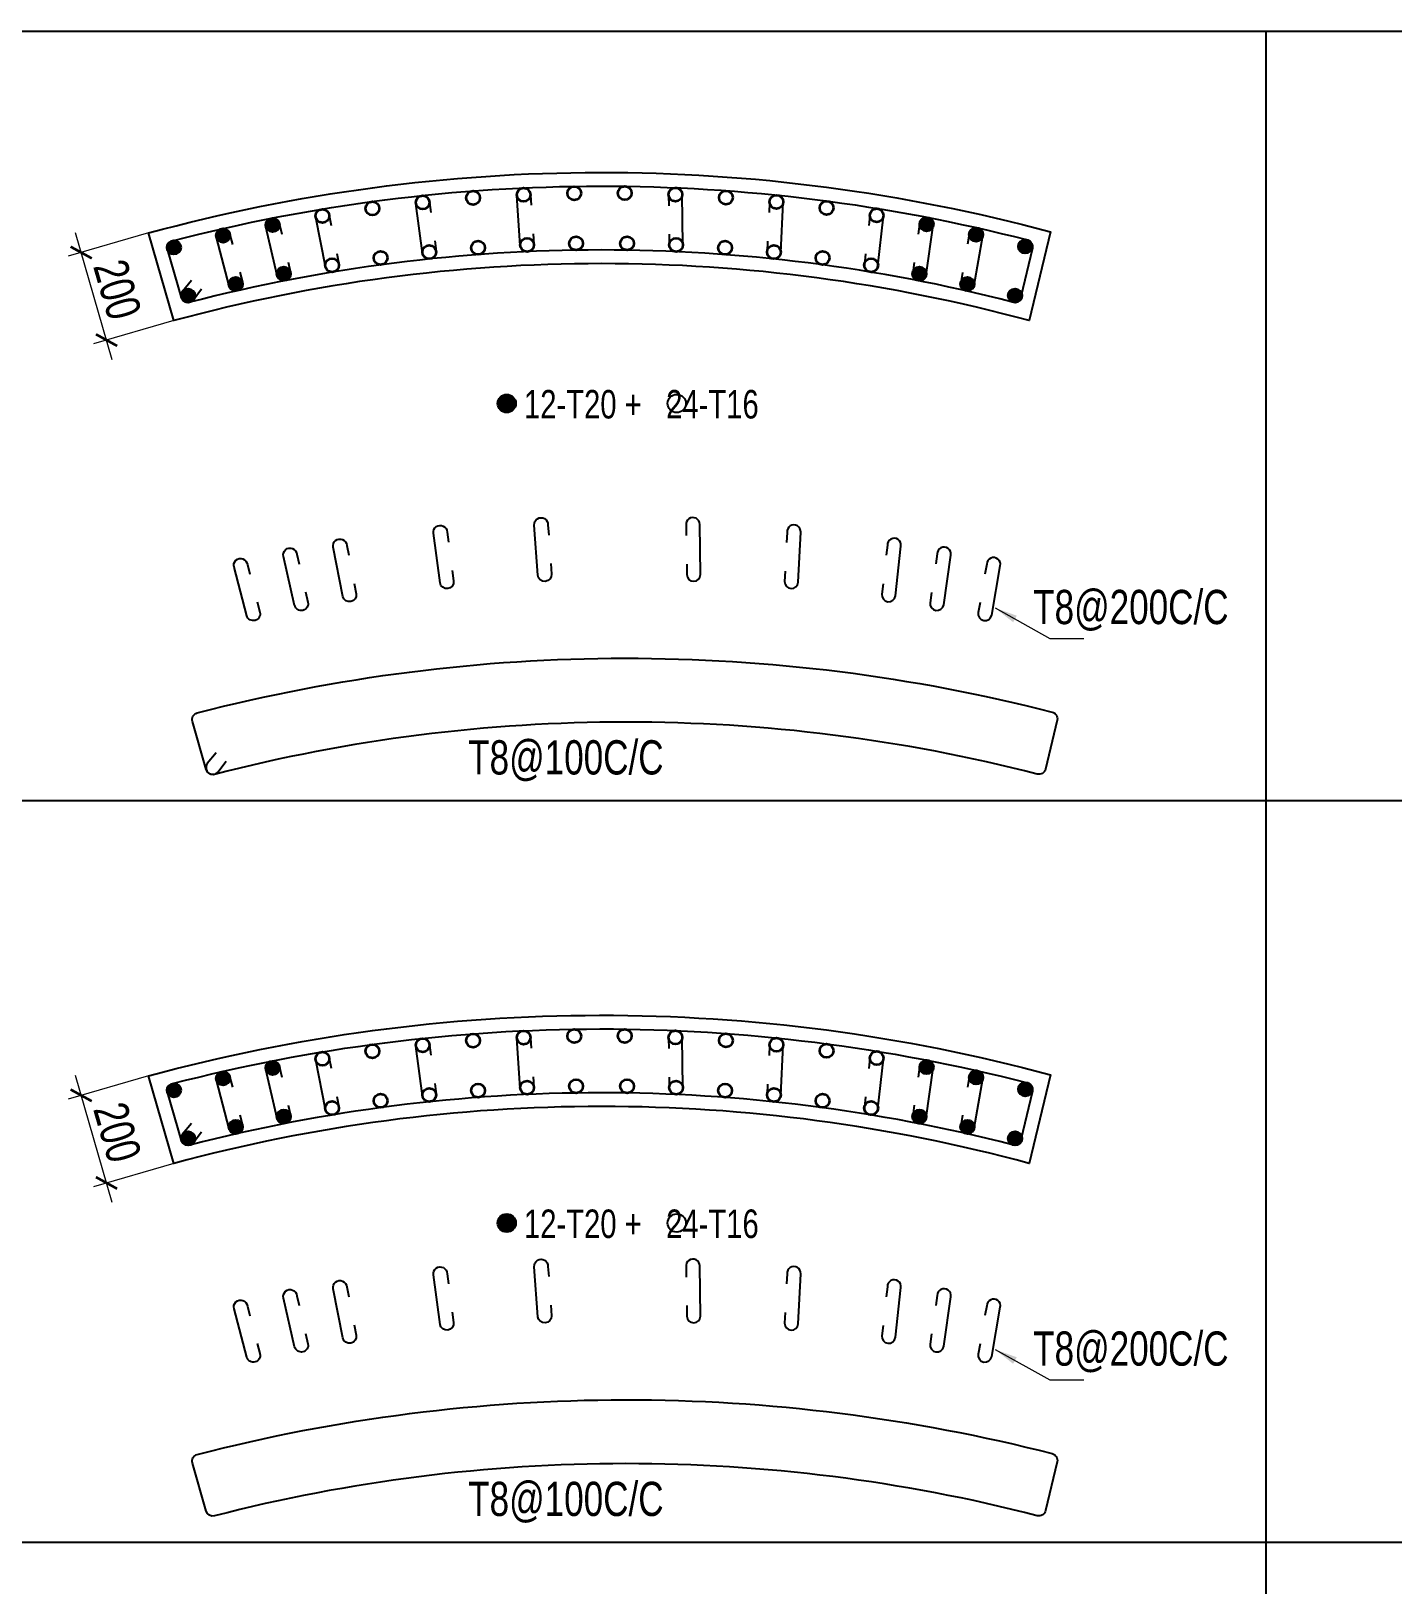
# Model space of a CAD drawing. Header units: millimetres. Extents: x 356 to 40629, y 2473 to 64837.
# Drawn here: x 27803 to 30788, y 5891 to 9299 of the extents above; entities that cross this region are included whole.
import ezdxf

# ---------------------------------------------------------------- set-up
doc = ezdxf.new("R2010")
doc.units = ezdxf.units.MM
for name, color, linetype in [('-S-HIGHER DIA REINF.', 3, 'Continuous'), ('S-TIES', 3, 'Continuous'), ('STR-RC WALL', 4, 'Continuous'), ('TABLE', 11, 'Continuous'), ('Ties', 3, 'Continuous'), ('TXT1', 4, 'Continuous')]:
    doc.layers.add(name, color=color, linetype=linetype)
for name, color, linetype, lineweight in [('S-COLUMN', 6, 'Continuous', 9), ('STR-COL-DIM', 8, 'Continuous', 18), ('T-COLUMN REINF.', 3, 'Continuous', 35), ('TEXT', 4, 'Continuous', 20)]:
    doc.layers.add(name, color=color, linetype=linetype, lineweight=lineweight)
doc.styles.add('EL', font='swisscl.ttf')
doc.styles.add('sobha sed', font='swisscl.ttf')
doc.dimstyles.new('S-30', dxfattribs={"dimscale": 30, "dimtxt": 2.5, "dimasz": 1.25, "dimexe": 1, "dimexo": 0, "dimgap": 0.5, "dimtad": 1, "dimdec": 0, "dimrnd": 0.0005, "dimzin": 0, "dimdsep": 46, "dimtxsty": 'EL', "dimblk": 'ARCHTICK', "dimcen": 0.09, "dimdle": 1.5, "dimclrd": 251, "dimclre": 251, "dimclrt": 6, "dimadec": 0, "dimazin": 0, "dimtfac": 1, "dimtdec": 0, "dimtofl": 0, "dimtmove": 0, "dimatfit": 3, "dimfxl": 2, "dimtolj": 1, "dimtzin": 0, "dimlwd": -1, "dimlwe": -1, "dimarcsym": 0})
doc.dimstyles.new('S-40', dxfattribs={"dimscale": 40, "dimtxt": 2.5, "dimasz": 1.25, "dimexe": 1, "dimexo": 0, "dimgap": 0.5, "dimtad": 1, "dimdec": 0, "dimrnd": 0.0005, "dimzin": 0, "dimdsep": 46, "dimtxsty": 'EL', "dimblk": 'ARCHTICK', "dimcen": 0.09, "dimdle": 1.5, "dimclrd": 251, "dimclre": 251, "dimclrt": 6, "dimadec": 0, "dimazin": 0, "dimtfac": 1, "dimtdec": 0, "dimtofl": 0, "dimtmove": 0, "dimatfit": 3, "dimfxl": 2, "dimtolj": 1, "dimtzin": 0, "dimlwd": -1, "dimlwe": -1, "dimarcsym": 0})

# ---------------------------------------------------------------- blocks, each defined once
blk = doc.blocks.new('_ArchTick')
at = {"color": 0, "linetype": 'ByBlock', "const_width": 0.15}
blk.add_lwpolyline([(-0.5, -0.5), (0.5, 0.5)], dxfattribs=at)
blk = doc.blocks.new('*D377')
at = {"layer": 'TEXT', "color": 251, "linetype": 'Continuous', "transparency": 16777216}
for p, q in [((28060.5, 7007.4), (27883.9, 6956.3)), ((27980.9, 6729.3), (27900.2, 7007.9)), ((28116.2, 6815.3), (27939.6, 6764.2))]:
    blk.add_line(p, q, dxfattribs=at)
at = {"layer": 'TEXT', "color": 251, "transparency": 16777216, "xscale": 37.5, "yscale": 37.5, "zscale": 37.5}
for p, rotation in [((27912.8, 6964.6), 106.1571094965545), ((27968.4, 6772.5), 286.1571094965545)]:
    blk.add_blockref('_ArchTick', p, dxfattribs=dict(at, rotation=rotation))
at = {"layer": 'TEXT', "color": 6, "transparency": 16777216, "insert": (27991.9, 6883.4), "char_height": 75, "attachment_point": 5, "rotation": 286.1571, "style": 'EL'}
blk.add_mtext('\\A1;200', dxfattribs=at)
blk = doc.blocks.new('*D378')
at = {"layer": 'TEXT', "color": 251, "linetype": 'Continuous', "transparency": 16777216}
for p, q in [((28060.5, 8855.8), (27883.9, 8804.7)), ((27980.9, 8577.7), (27900.2, 8856.2)), ((28116.2, 8663.7), (27939.6, 8612.5))]:
    blk.add_line(p, q, dxfattribs=at)
at = {"layer": 'TEXT', "color": 251, "transparency": 16777216, "xscale": 37.5, "yscale": 37.5, "zscale": 37.5}
for p, rotation in [((27912.8, 8813), 106.1571094965545), ((27968.4, 8620.9), 286.1571094965545)]:
    blk.add_blockref('_ArchTick', p, dxfattribs=dict(at, rotation=rotation))
at = {"layer": 'TEXT', "color": 6, "transparency": 16777216, "insert": (27991.9, 8731.8), "char_height": 75, "attachment_point": 5, "rotation": 286.1571, "style": 'EL'}
blk.add_mtext('\\A1;200', dxfattribs=at)

msp = doc.modelspace()

# ---------------------------------------------------------------- hatches: boundary and pattern name
at = {"layer": '-S-HIGHER DIA REINF.'}
h = msp.add_hatch(color=256, dxfattribs=at)
h.dxf.hatch_style = 1
h.paths.add_polyline_path([(28224.3, 8865.3, 1), (28223.4, 8835.3, 1)])
h = msp.add_hatch(color=256, dxfattribs=at)
h.dxf.hatch_style = 1
h.paths.add_polyline_path([(28333.3, 8888.3, 1), (28331.5, 8858.3, 1)])
h = msp.add_hatch(color=256, dxfattribs=at)
h.dxf.hatch_style = 1
h.paths.add_polyline_path([(29772.3, 8888.5, 1), (29759.4, 8861.5, 1)])
h = msp.add_hatch(color=256, dxfattribs=at)
h.dxf.hatch_style = 1
h.paths.add_polyline_path([(29881.3, 8865.6, 1), (29867.6, 8838.9, 1)])
h = msp.add_hatch(color=256, dxfattribs=at)
h.dxf.hatch_style = 1
h.paths.add_polyline_path([(28116.1, 8839, 1), (28116.1, 8809, 1)])
h = msp.add_hatch(color=256, dxfattribs=at)
h.dxf.hatch_style = 1
h.paths.add_polyline_path([(29989.6, 8839.4, 1), (29975.1, 8813.1, 1)])
h = msp.add_hatch(color=256, dxfattribs=at)
h.dxf.hatch_style = 1
h.paths.add_polyline_path([(28252.1, 8758.9, 1), (28251.2, 8728.9, 1)])
h = msp.add_hatch(color=256, dxfattribs=at)
h.dxf.hatch_style = 1
h.paths.add_polyline_path([(28357.7, 8781.4, 1), (28356, 8751.4, 1)])
h = msp.add_hatch(color=256, dxfattribs=at)
h.dxf.hatch_style = 1
h.paths.add_polyline_path([(29749.5, 8781.4, -1), (29751.2, 8751.4, -1)])
h = msp.add_hatch(color=256, dxfattribs=at)
h.dxf.hatch_style = 1
h.paths.add_polyline_path([(29855.1, 8758.9, -1), (29856, 8728.9, -1)])
h = msp.add_hatch(color=256, dxfattribs=at)
h.dxf.hatch_style = 1
h.paths.add_polyline_path([(28147.1, 8733.4, 1), (28147.1, 8703.4, 1)])
h = msp.add_hatch(color=256, dxfattribs=at)
h.dxf.hatch_style = 1
h.paths.add_polyline_path([(29960.1, 8733.4, -1), (29960.1, 8703.4, -1)])
h = msp.add_hatch(color=256, dxfattribs=at)
h.dxf.hatch_style = 1
h.paths.add_polyline_path([(28333.3, 7039.9, 1), (28331.5, 7009.9, 1)])
h = msp.add_hatch(color=256, dxfattribs=at)
h.dxf.hatch_style = 1
h.paths.add_polyline_path([(29772.3, 7040.2, 1), (29759.4, 7013.1, 1)])
h = msp.add_hatch(color=256, dxfattribs=at)
h.dxf.hatch_style = 1
h.paths.add_polyline_path([(28116.1, 6990.6, 1), (28116.1, 6960.6, 1)])
h = msp.add_hatch(color=256, dxfattribs=at)
h.dxf.hatch_style = 1
h.paths.add_polyline_path([(28224.3, 7016.9, 1), (28223.4, 6986.9, 1)])
h = msp.add_hatch(color=256, dxfattribs=at)
h.dxf.hatch_style = 1
h.paths.add_polyline_path([(29881.3, 7017.2, 1), (29867.6, 6990.5, 1)])
h = msp.add_hatch(color=256, dxfattribs=at)
h.dxf.hatch_style = 1
h.paths.add_polyline_path([(29989.6, 6991, 1), (29975.1, 6964.7, 1)])
h = msp.add_hatch(color=256, dxfattribs=at)
h.dxf.hatch_style = 1
h.paths.add_polyline_path([(28357.7, 6933, 1), (28356, 6903, 1)])
h = msp.add_hatch(color=256, dxfattribs=at)
h.dxf.hatch_style = 1
h.paths.add_polyline_path([(29749.5, 6933, -1), (29751.2, 6903, -1)])
h = msp.add_hatch(color=256, dxfattribs=at)
h.dxf.hatch_style = 1
h.paths.add_polyline_path([(28147.1, 6885.1, 1), (28147.1, 6855.1, 1)])
h = msp.add_hatch(color=256, dxfattribs=at)
h.dxf.hatch_style = 1
h.paths.add_polyline_path([(28252.1, 6910.5, 1), (28251.2, 6880.6, 1)])
h = msp.add_hatch(color=256, dxfattribs=at)
h.dxf.hatch_style = 1
h.paths.add_polyline_path([(29855.1, 6910.5, -1), (29856, 6880.6, -1)])
h = msp.add_hatch(color=256, dxfattribs=at)
h.dxf.hatch_style = 1
h.paths.add_polyline_path([(29960.1, 6885.1, -1), (29960.1, 6855.1, -1)])
at = {"layer": 'S-TIES', "ltscale": 7}
h = msp.add_hatch(color=256, dxfattribs=at)
h.dxf.hatch_style = 1
edge = h.paths.add_edge_path()
edge.add_arc((28845.7, 8481.9), 20, 0, 360)
h = msp.add_hatch(color=256, dxfattribs=at)
h.dxf.hatch_style = 1
edge = h.paths.add_edge_path()
edge.add_arc((28845.7, 6684.5), 20, 0, 360)

# ---------------------------------------------------------------- linework, layer by layer
for centre in [(28845.7, 8481.9, 0), (29218.4, 8481.9, 0), (28845.7, 6684.5, 0), (29218.4, 6684.5, 0)]:
    msp.add_circle(centre, 20, dxfattribs=at)
at = {"layer": 'STR-RC WALL', "elevation": 0}
for points in [[(28060.5, 8855.8, -0.133065), (30037.4, 8858.3), (29991.1, 8663.7, 0.133198), (28116.2, 8663.7)], [(28060.5, 7007.4, -0.133065), (30037.4, 7009.9), (29991.1, 6815.3, 0.133198), (28116.2, 6815.3)]]:
    msp.add_lwpolyline(points, format="xyb", close=True, dxfattribs=at)
at = {"layer": 'T-COLUMN REINF.', "color": 3}
for centre in [(28661.4, 8922.9, 0), (28661.4, 8922.9, 0), (28771.9, 8932.9, 0), (28771.9, 8932.9, 0), (28882.7, 8939.7, 0), (28882.7, 8939.7, 0), (28993.6, 8943.1, 0), (28993.6, 8943.1, 0), (29104.5, 8943.2, 0), (29104.5, 8943.2, 0), (29215.4, 8940.1, 0), (29215.4, 8940.1, 0), (29326.2, 8933.6, 0), (29326.2, 8933.6, 0), (29436.7, 8923.9, 0), (29436.7, 8923.9, 0), (28441.6, 8893.1, 0), (28441.6, 8893.1, 0), (28551.3, 8909.6, 0), (28551.3, 8909.6, 0), (29546.9, 8910.8, 0), (29546.9, 8910.8, 0), (29656.6, 8894.5, 0), (29656.6, 8894.5, 0), (28223.9, 8850.3, 0), (28223.9, 8850.3, 0), (28332.4, 8873.3, 0), (28332.4, 8873.3, 0), (29765.9, 8875, 0), (29765.9, 8875, 0), (29874.5, 8852.2, 0), (29874.5, 8852.2, 0), (28116.1, 8824, 0), (28116.1, 8824, 0), (28675.9, 8813.8, 0), (28675.9, 8813.8, 0), (28782.9, 8823.4, 0), (28782.9, 8823.4, 0), (28890.2, 8829.8, 0), (28890.2, 8829.8, 0), (28997.6, 8833.1, 0), (28997.6, 8833.1, 0), (29109.6, 8833.1, 0), (29109.6, 8833.1, 0), (29217, 8829.8, 0), (29217, 8829.8, 0), (29324.3, 8823.4, 0), (29324.3, 8823.4, 0), (29431.4, 8813.8, 0), (29431.4, 8813.8, 0), (29982.3, 8826.2, 0), (29982.3, 8826.2, 0), (28462.8, 8785.1, 0), (28462.8, 8785.1, 0), (28569.1, 8801, 0), (28569.1, 8801, 0), (29538.1, 8801, 0), (29538.1, 8801, 0), (29644.5, 8785.1, 0), (29644.5, 8785.1, 0), (28251.6, 8743.9, 0), (28251.6, 8743.9, 0), (28356.8, 8766.4, 0), (28356.8, 8766.4, 0), (29750.4, 8766.4, 0), (29750.4, 8766.4, 0), (29855.6, 8743.9, 0), (29855.6, 8743.9, 0), (28147.1, 8718.4, 0), (28147.1, 8718.4, 0), (29960.1, 8718.4, 0), (29960.1, 8718.4, 0), (28661.4, 7074.6, 0), (28661.4, 7074.6, 0), (28771.9, 7084.6, 0), (28771.9, 7084.6, 0), (28882.7, 7091.3, 0), (28882.7, 7091.3, 0), (28993.6, 7094.7, 0), (28993.6, 7094.7, 0), (29104.5, 7094.8, 0), (29104.5, 7094.8, 0), (29215.4, 7091.7, 0), (29215.4, 7091.7, 0), (29326.2, 7085.2, 0), (29326.2, 7085.2, 0), (29436.7, 7075.5, 0), (29436.7, 7075.5, 0), (28441.6, 7044.7, 0), (28441.6, 7044.7, 0), (28551.3, 7061.3, 0), (28551.3, 7061.3, 0), (29546.9, 7062.5, 0), (29546.9, 7062.5, 0), (29656.6, 7046.2, 0), (29656.6, 7046.2, 0), (28332.4, 7024.9, 0), (28332.4, 7024.9, 0), (29765.9, 7026.6, 0), (29765.9, 7026.6, 0), (28116.1, 6975.6, 0), (28116.1, 6975.6, 0), (28223.9, 7001.9, 0), (28223.9, 7001.9, 0), (28782.9, 6975, 0), (28782.9, 6975, 0), (28890.2, 6981.5, 0), (28890.2, 6981.5, 0), (28997.6, 6984.7, 0), (28997.6, 6984.7, 0), (29109.6, 6984.7, 0), (29109.6, 6984.7, 0), (29217, 6981.5, 0), (29217, 6981.5, 0), (29324.3, 6975, 0), (29324.3, 6975, 0), (29874.5, 7003.8, 0), (29874.5, 7003.8, 0), (29982.3, 6977.9, 0), (29982.3, 6977.9, 0), (28462.8, 6936.7, 0), (28462.8, 6936.7, 0), (28569.1, 6952.6, 0), (28569.1, 6952.6, 0), (28675.9, 6965.4, 0), (28675.9, 6965.4, 0), (29431.4, 6965.4, 0), (29431.4, 6965.4, 0), (29538.1, 6952.6, 0), (29538.1, 6952.6, 0), (29644.5, 6936.7, 0), (29644.5, 6936.7, 0), (28356.8, 6918, 0), (28356.8, 6918, 0), (29750.4, 6918, 0), (29750.4, 6918, 0), (28147.1, 6870.1, 0), (28147.1, 6870.1, 0), (28251.6, 6895.5, 0), (28251.6, 6895.5, 0), (29855.6, 6895.5, 0), (29855.6, 6895.5, 0), (29960.1, 6870.1, 0), (29960.1, 6870.1, 0)]:
    msp.add_circle(centre, 15, dxfattribs=at)
at = {"layer": 'TABLE', "ltscale": 10}
for p, q in [((22927.1, 9298.6, 0), (37309.4, 9298.6, 0)), ((30509.4, 9298.6, 0), (30509.4, 2472.8, 0)), ((22927.1, 7611, 0), (37309.4, 7611, 0)), ((22927.1, 5984.7, 0), (37309.4, 5984.7, 0))]:
    msp.add_line(p, q, dxfattribs=at)
at = {"layer": 'Ties', "color": 3, "elevation": 0}
for points in [[(28112.8, 8838.7, -0.126978), (29987.2, 8840.5, -0.409016), (29998, 8822.5), (29972.6, 8715.5, -0.419549), (29954.2, 8704.4, 0.126843), (28150.9, 8703.9, -0.405641), (28132.7, 8714.3), (28102.1, 8820, -0.422563)], [(28167.1, 7803.3, -0.126978), (30041.5, 7805.1, -0.409016), (30052.4, 7787.1), (30026.9, 7680.1, -0.419549), (30008.6, 7669.1, 0.126843), (28205.2, 7668.5, -0.405641), (28187.1, 7678.9), (28156.5, 7784.6, -0.422563)], [(28112.8, 6990.3, -0.126978), (29987.2, 6992.1, -0.409016), (29998, 6974.1), (29972.6, 6867.1, -0.419549), (29954.2, 6856.1, 0.126843), (28150.9, 6855.5, -0.405641), (28132.7, 6865.9), (28102.1, 6971.6, -0.422563)], [(28167.1, 6177, -0.126978), (30041.5, 6178.8, -0.409016), (30052.4, 6160.8), (30026.9, 6053.9, -0.419549), (30008.6, 6042.8, 0.126843), (28205.2, 6042.3, -0.405641), (28187.1, 6052.6), (28156.5, 6158.3, -0.422563)]]:
    msp.add_lwpolyline(points, format="xyb", close=True, dxfattribs=at)
at = {"layer": 'Ties', "ltscale": 7, "elevation": 0}
for points in [[(28687.7, 8838.7), (28690.7, 8815.9), (28690.7, 8815.9, -0.986431), (28661, 8811.7), (28646.6, 8920.6, -1.083658), (28676.5, 8922.9), (28679.4, 8900.9)], [(28903.6, 8853.9), (28905.2, 8831), (28905.2, 8831, -0.986431), (28875.3, 8828.7), (28867.7, 8938.3, -1.083658), (28897.7, 8938.6), (28899.2, 8916.6)], [(29201.7, 8852.9), (29202, 8829.9), (29202, 8829.9, 0.986431), (29232, 8830.1), (29230.5, 8939.9, 1.083658), (29200.6, 8937.8), (29200.8, 8915.7)], [(29417.5, 8837.7), (29416.4, 8814.7), (29416.4, 8814.7, 0.986431), (29446.4, 8813.1), (29451.7, 8922.8, 1.083658), (29421.8, 8922.5), (29420.6, 8900.5)], [(28473, 8810.6), (28477.5, 8788.1), (28477.5, 8788.1, -0.986431), (28448.1, 8782.1), (28426.9, 8889.9, -1.083658), (28456.6, 8894), (28460.9, 8872.3)], [(29632.1, 8809.8), (29629.6, 8786.9), (29629.6, 8786.9, 0.986431), (29659.4, 8783.4), (29671.5, 8892.5, 1.083658), (29641.6, 8894.1), (29639.1, 8872.2)], [(28260.4, 8769.8), (28266.2, 8747.6), (28266.2, 8747.6, -0.986431), (28237.2, 8739.8), (28209.4, 8846, -1.083658), (28238.8, 8852), (28244.4, 8830.6)], [(28366.4, 8791.8), (28371.5, 8769.4), (28371.5, 8769.4, -0.986431), (28342.3, 8762.5), (28317.8, 8869.5, -1.083658), (28347.4, 8874.6), (28352.3, 8853)], [(29738.7, 8791), (29735.5, 8768.3), (29735.5, 8768.3, 0.986431), (29765.1, 8763.8), (29780.7, 8872.5, 1.083658), (29750.8, 8875.1), (29747.7, 8853.2)], [(29844.7, 8769.1), (29840.8, 8746.5), (29840.8, 8746.5, 0.986431), (29870.3, 8741.1), (29889.2, 8849.3, 1.083658), (29859.4, 8852.8), (29855.6, 8831)], [(28154.5, 8751.4), (28134.9, 8727.5, 0.946347), (28158.3, 8708.8), (28176.5, 8733)], [(28726.1, 8115.4), (28729.1, 8092.6), (28729.1, 8092.6, -0.986431), (28699.4, 8088.5), (28685, 8197.3, -1.083658), (28714.8, 8199.6), (28717.8, 8177.7)], [(28942, 8130.6), (28943.6, 8107.7), (28943.6, 8107.7, -0.986431), (28913.6, 8105.4), (28906.1, 8215, -1.083658), (28936, 8215.4), (28937.6, 8193.3)], [(29240.1, 8129.6), (29240.4, 8106.6), (29240.4, 8106.6, 0.986431), (29270.4, 8106.8), (29268.8, 8216.6, 1.083658), (29239, 8214.5), (29239.2, 8192.4)], [(29455.9, 8114.4), (29454.8, 8091.5), (29454.8, 8091.5, 0.986431), (29484.7, 8089.8), (29490.1, 8199.5, 1.083658), (29460.1, 8199.2), (29459, 8177.2)], [(28511.4, 8087.4), (28515.8, 8064.8), (28515.8, 8064.8, -0.986431), (28486.4, 8058.8), (28465.3, 8166.6, -1.083658), (28494.9, 8170.7), (28499.3, 8149)], [(29670.5, 8086.5), (29668, 8063.6), (29668, 8063.6, 0.986431), (29697.8, 8060.1), (29709.9, 8169.2, 1.083658), (29680, 8170.9), (29677.5, 8148.9)], [(28404.8, 8068.5), (28409.9, 8046.1), (28409.9, 8046.1, -0.986431), (28380.7, 8039.2), (28356.2, 8146.3, -1.083658), (28385.7, 8151.3), (28390.7, 8129.7)], [(29777.1, 8067.7), (29773.8, 8045), (29773.8, 8045, 0.986431), (29803.5, 8040.5), (29819.1, 8149.2, 1.083658), (29789.2, 8151.8), (29786, 8129.9)], [(28298.7, 8046.6), (28304.6, 8024.3), (28304.6, 8024.3, -0.986431), (28275.6, 8016.5), (28247.8, 8122.8, -1.083658), (28277.2, 8128.7), (28282.8, 8107.3)], [(29883.1, 8045.8), (29879.2, 8023.2), (29879.2, 8023.2, 0.986431), (29908.7, 8017.8), (29927.6, 8126, 1.083658), (29897.8, 8129.5), (29894, 8107.7)], [(28208.9, 7716), (28189.3, 7692.2, 0.946347), (28212.7, 7673.5), (28230.9, 7697.6)], [(28687.7, 6990.3), (28690.7, 6967.5), (28690.7, 6967.5, -0.986431), (28661, 6963.4), (28646.6, 7072.2, -1.083658), (28676.4, 7074.5), (28679.4, 7052.6)], [(28903.6, 7005.5), (28905.2, 6982.6), (28905.2, 6982.6, -0.986431), (28875.3, 6980.3), (28867.7, 7089.9, -1.083658), (28897.7, 7090.3), (28899.2, 7068.2)], [(29201.7, 7004.5), (29202, 6981.5), (29202, 6981.5, 0.986431), (29232, 6981.7), (29230.4, 7091.5, 1.083658), (29200.6, 7089.4), (29200.8, 7067.3)], [(29417.5, 6989.3), (29416.4, 6966.4), (29416.4, 6966.4, 0.986431), (29446.4, 6964.7), (29451.7, 7074.4, 1.083658), (29421.8, 7074.2), (29420.6, 7052.1)], [(28473, 6962.3), (28477.4, 6939.7), (28477.4, 6939.7, -0.986431), (28448, 6933.7), (28426.9, 7041.5, -1.083658), (28456.6, 7045.6), (28460.9, 7023.9)], [(29632.1, 6961.4), (29629.6, 6938.5), (29629.6, 6938.5, 0.986431), (29659.4, 6935), (29671.5, 7044.2, 1.083658), (29641.6, 7045.8), (29639.1, 7023.8)], [(28366.4, 6943.4), (28371.5, 6921), (28371.5, 6921, -0.986431), (28342.3, 6914.1), (28317.8, 7021.2, -1.083658), (28347.4, 7026.2), (28352.3, 7004.6)], [(29738.7, 6942.7), (29735.5, 6919.9), (29735.5, 6919.9, 0.986431), (29765.1, 6915.4), (29780.7, 7024.1, 1.083658), (29750.8, 7026.7), (29747.7, 7004.8)], [(28260.4, 6921.5), (28266.2, 6899.2), (28266.2, 6899.2, -0.986431), (28237.2, 6891.4), (28209.4, 6997.7, -1.083658), (28238.8, 7003.6), (28244.4, 6982.2)], [(29844.7, 6920.8), (29840.8, 6898.1), (29840.8, 6898.1, 0.986431), (29870.3, 6892.7), (29889.2, 7000.9, 1.083658), (29859.4, 7004.4), (29855.6, 6982.6)], [(28154.5, 6903), (28134.9, 6879.2, 0.946347), (28158.3, 6860.5), (28176.5, 6884.6)], [(28726.1, 6489.2), (28729.1, 6466.4), (28729.1, 6466.4, -0.986431), (28699.4, 6462.2), (28685, 6571.1, -1.083658), (28714.8, 6573.3), (28717.8, 6551.4)], [(28942, 6504.4), (28943.6, 6481.4), (28943.6, 6481.4, -0.986431), (28913.6, 6479.2), (28906.1, 6588.7, -1.083658), (28936, 6589.1), (28937.6, 6567.1)], [(29240.1, 6503.4), (29240.4, 6480.4), (29240.4, 6480.4, 0.986431), (29270.4, 6480.6), (29268.8, 6590.4, 1.083658), (29239, 6588.3), (29239.2, 6566.2)], [(29455.9, 6488.2), (29454.8, 6465.2), (29454.8, 6465.2, 0.986431), (29484.7, 6463.6), (29490.1, 6573.2, 1.083658), (29460.1, 6573), (29459, 6550.9)], [(28511.4, 6461.1), (28515.8, 6438.5), (28515.8, 6438.5, -0.986431), (28486.4, 6432.6), (28465.3, 6540.3, -1.083658), (28494.9, 6544.4), (28499.3, 6522.7)], [(29670.5, 6460.2), (29668, 6437.4), (29668, 6437.4, 0.986431), (29697.8, 6433.9), (29709.9, 6543, 1.083658), (29680, 6544.6), (29677.5, 6522.7)], [(28298.7, 6420.3), (28304.6, 6398.1), (28304.6, 6398.1, -0.986431), (28275.6, 6390.3), (28247.8, 6496.5, -1.083658), (28277.2, 6502.5), (28282.8, 6481.1)], [(28404.8, 6442.3), (28409.9, 6419.9), (28409.9, 6419.9, -0.986431), (28380.7, 6413), (28356.2, 6520, -1.083658), (28385.7, 6525), (28390.7, 6503.5)], [(29777.1, 6441.5), (29773.8, 6418.7), (29773.8, 6418.7, 0.986431), (29803.5, 6414.3), (29819.1, 6523, 1.083658), (29789.2, 6525.6), (29786, 6503.7)], [(29883.1, 6419.6), (29879.2, 6396.9), (29879.2, 6396.9, 0.986431), (29908.7, 6391.6), (29927.6, 6499.8, 1.083658), (29897.8, 6503.2), (29894, 6481.5)]]:
    msp.add_lwpolyline(points, format="xyb", dxfattribs=at)

# ---------------------------------------------------------------- texts
at = {"layer": 'STR-COL-DIM', "color": 6, "char_height": 62.5, "width": 636.777, "attachment_point": 1, "style": 'sobha sed'}
for insert in [(28883.4, 8511.5, 0), (28883.4, 6714.2, 0)]:
    msp.add_mtext('12-T20 +   24-T16', dxfattribs=dict(at, insert=insert))
at = {"layer": 'TXT1', "ltscale": 3000, "style": 'sobha sed'}
for s, p in [('T8@200C/C', (29999.6, 7998.1, 0)), ('T8@100C/C', (28761.1, 7668.3, 0)), ('T8@200C/C', (29999.6, 6371.8, 0)), ('T8@100C/C', (28761.1, 6042.1, 0))]:
    msp.add_text(s, height=75, dxfattribs=at).set_placement(p)

# ---------------------------------------------------------------- dimensions: what is measured, and where the dimension line sits
at = {"layer": 'TEXT'}
for p1, p2, picture, middle in [((28116.2, 8663.7, 0), (28060.5, 8855.8, 0), '*D378', (27991.9, 8731.8, 0)), ((28116.2, 6815.3, 0), (28060.5, 7007.4, 0), '*D377', (27991.9, 6883.4, 0))]:
    dim = msp.add_aligned_dim(p1=p1, p2=p2, distance=153.8, dimstyle='S-30', dxfattribs=at)
    dim.commit()
    dim.dimension.update_dxf_attribs({"geometry": picture, "text_midpoint": middle})

# ---------------------------------------------------------------- leaders
at = {"layer": 'S-COLUMN', "color": 1}
for points in [[(29916, 8033.6, 0), (30036.5, 7966.7, 0), (30110.4, 7966.7, 0)], [(29916, 6407.3, 0), (30036.5, 6340.4, 0), (30110.4, 6340.4, 0)]]:
    msp.add_leader(points, dimstyle='S-40', override={"dimgap": 0.5, "dimtad": 0}, dxfattribs=at)

doc.saveas('drawing.dxf')
